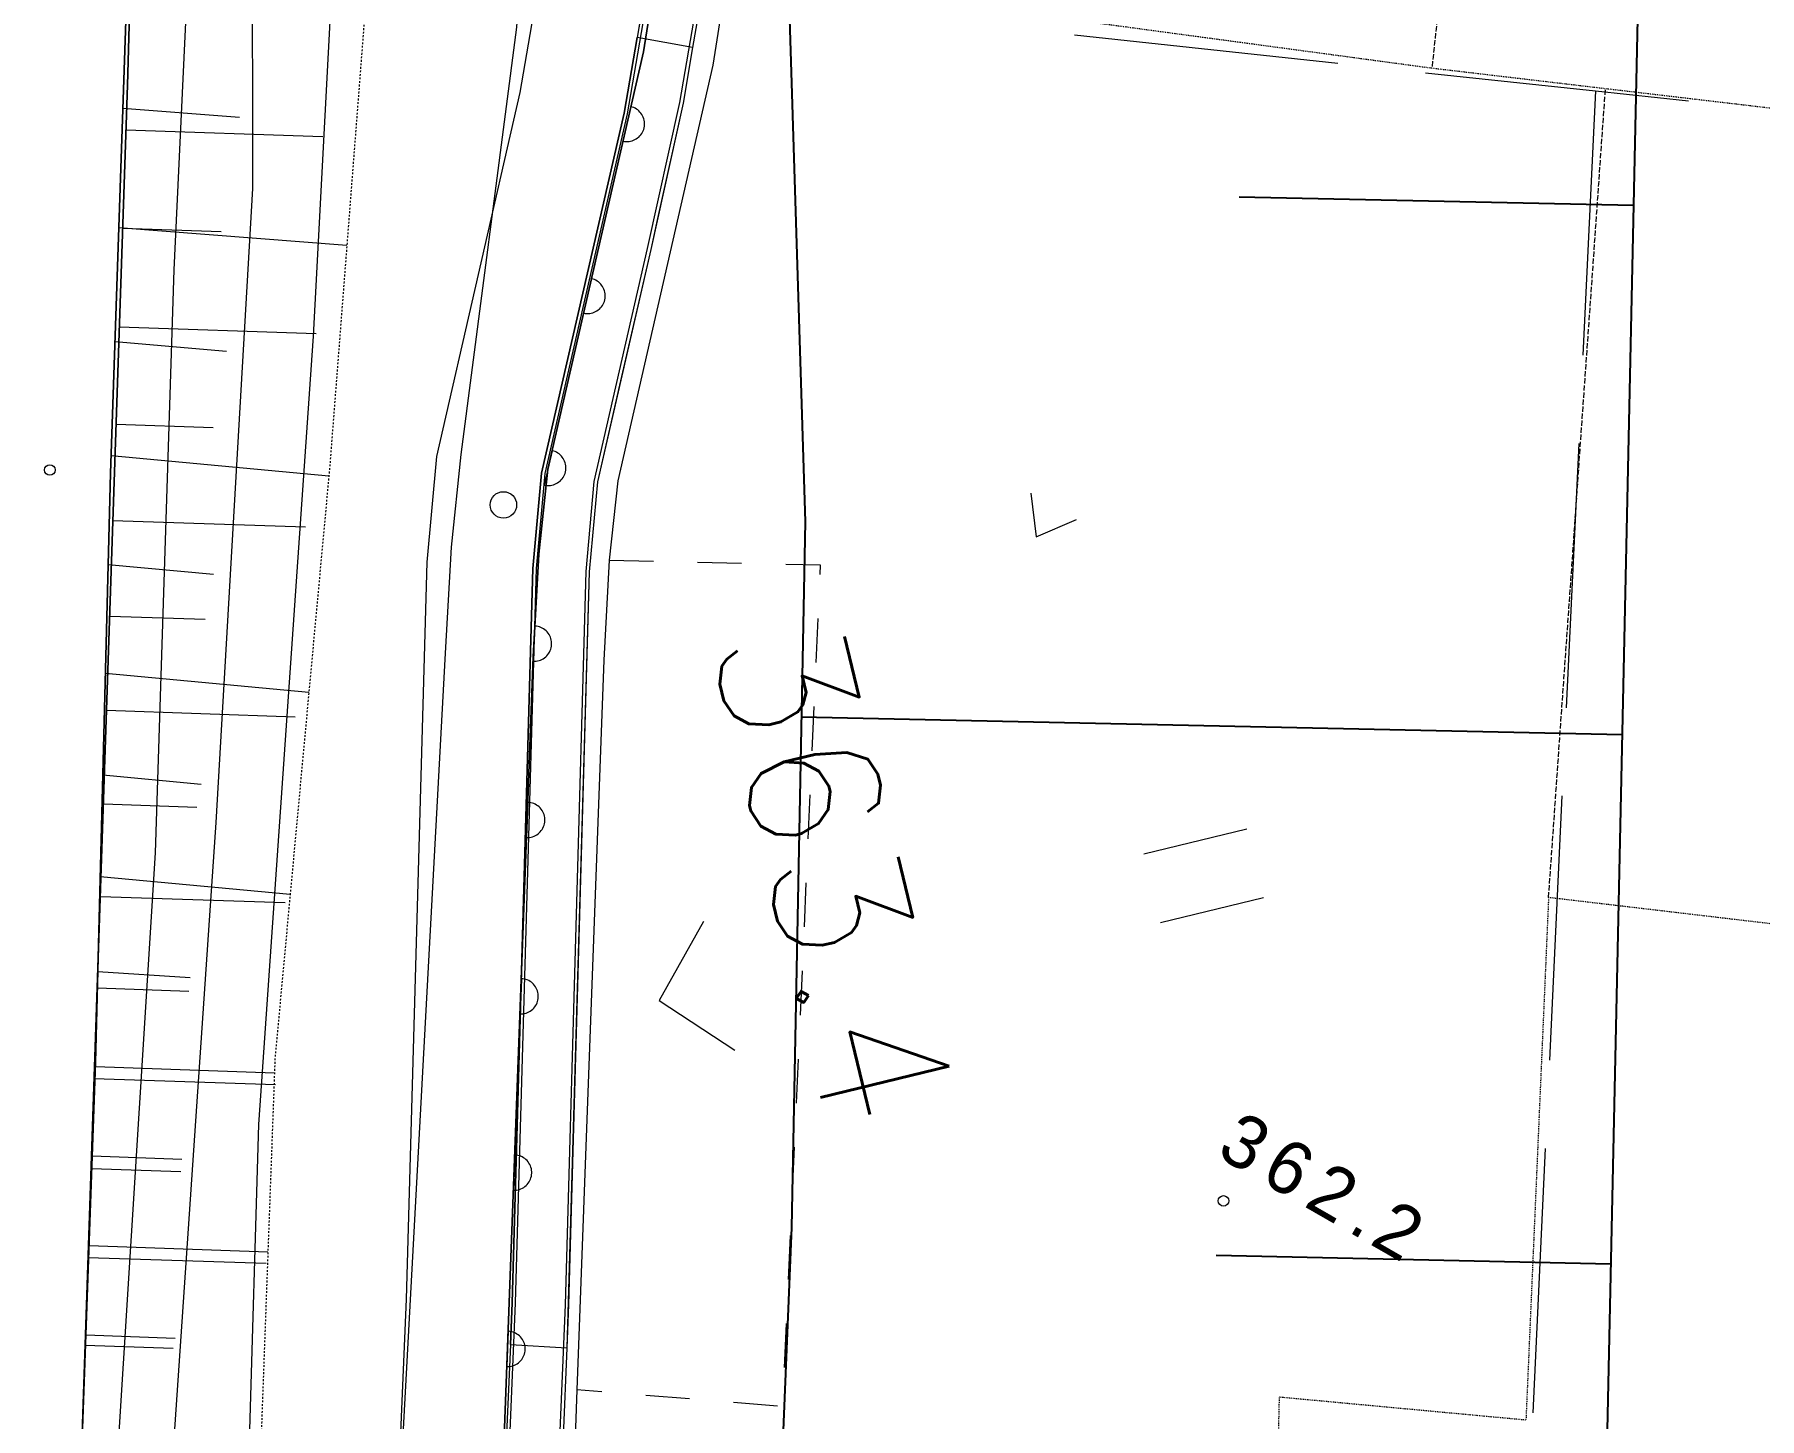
# Model space of a CAD drawing. Header units: millimetres. Extents: x 432273 to 1023813, y -32657 to 705940.
# Drawn here: x 528798 to 577671, y 250141 to 289361 of the extents above; entities that cross this region are included whole.
import ezdxf

# ---------------------------------------------------------------- set-up
doc = ezdxf.new("R2010")
doc.units = ezdxf.units.MM
doc.header["$LTSCALE"] = 100
for name, pattern in [('561019', [1, 0.5, -0.5]), ('56301', [0.5, 0.25, -0.25]), ('56302', [2, 1.5, -0.5])]:
    doc.linetypes.add(name, pattern=pattern)
for name, color, linetype, lineweight in [('D-BGD', 7, 'Continuous', 13), ('D-BYP-STR2', 6, 'Continuous', 25), ('●予備設計_LP横断', 7, 'Continuous', 13)]:
    doc.layers.add(name, color=color, linetype=linetype, lineweight=lineweight)
doc.styles.add('BIGFONT', font='txt', dxfattribs={"height": 0.2, "bigfont": 'BIGFONT'})
doc.styles.add('Style-WORKING', font='WORKING.shx')
doc.linetypes.add('56111', pattern='A,1.25,[30,dgnlstyle-dm500.shx,S=0.004,R=0,X=0,Y=0],1.25', length=2.5)

# ---------------------------------------------------------------- blocks, each defined once
blk = doc.blocks.new('M6313')
at = {"layer": '●予備設計_LP横断', "linetype": 'Continuous', "lineweight": 9, "flags": 128}
blk.add_lwpolyline([(-0.75, 0), (0, -1), (0.75, 0)], dxfattribs=at)
blk = doc.blocks.new('M7312')
at = {"layer": '●予備設計_LP横断', "linetype": 'Continuous', "lineweight": 20}
blk.add_circle((0, -0.001000000003841706), 0.15, dxfattribs=at)
blk = doc.blocks.new('21311212131313131')
at = {"layer": 'D-BGD', "linetype": '56302'}
for p, q in [((2771999.450766239, -1416733.798423318), (2749043.553381398, -1415596.90874011)), ((2724860.597245376, -1418484.099313057), (2748565.8705166, -1420528.282020163))]:
    blk.add_line(p, q, dxfattribs=at)
at = {"layer": 'D-BGD', "linetype": 'Continuous'}
for p, q in [((2749119.816855779, -1415880.34634026, 363199.9803692761), (2756616.908311805, -1416079.902396808, 363152.9803718164)), ((2759116.098861127, -1416146.128694529, 363137.9803726271), (2766612.710125225, -1416346.561914446, 363090.9803751674)), ((2769111.900674548, -1416412.788212174, 363074.9803760322), (2776609.869293961, -1416612.824460661, 363027.9803785726)), ((2779109.059843283, -1416679.050758381, 363012.9803793833), (2786606.151299323, -1416878.606814922, 362965.9803819237)), ((2747839.048414787, -1430671.187099817, 363293.9803641954), (2748485.655520669, -1423198.800655746, 363246.9803667358)), ((2772934.257330319, -1427706.538308083), (2772165.975069501, -1424807.508574637)), ((2771000.665937802, -1428218.991129585), (2770232.383676984, -1425319.961396142)), ((2764524.788803935, -1437597.32927161, 363243.9803668979), (2765774.070327669, -1437626.850546456, 363230.9803676005)), ((2767024.229014777, -1437656.852013241, 363217.9803683032), (2768273.030346555, -1437687.250451463, 363204.9803690058)), ((2769523.189033663, -1437717.251918248, 363191.9803697084), (2770772.470557397, -1437746.773193094, 363178.9803704111)), ((2772021.752081118, -1437776.29446794, 363165.9803711138), (2773271.910768225, -1437806.295934725, 363151.9803718704)), ((2774520.712100018, -1437836.694372947, 363138.9803725731), (2775770.870787111, -1437866.695839735, 363125.9803732758)), ((2777020.152310845, -1437896.217114581, 363112.9803739783), (2778270.310997953, -1437926.218581366, 363099.980374681)), ((2779519.592521673, -1437955.739856212, 363086.9803753836), (2780768.393853466, -1437986.138294431, 363073.9803760863)), ((2782018.552540573, -1438016.139761219, 363060.9803767889), (2783267.834064308, -1438045.661036065, 363047.9803774916)), ((2784517.992751401, -1438075.662502857, 363034.9803781942), (2785767.274275136, -1438105.183777703, 363021.9803788968)), ((2786863.585011675, -1438276.690733366, 363017.9803791131), (2786788.099228074, -1439522.470299779, 363086.9803753836)), ((2762997.180588592, -1441039.623507613, 363323.980362574), (2762999.887639079, -1439789.34333785, 363300.9803638171)), ((2786712.613444475, -1440768.249866195, 363156.9803716002), (2786637.607852802, -1442013.152269226, 363225.9803678708)), ((2748424.142279773, -1441480.982171878), (2748170.652596171, -1443060.250263035)), ((2745351.814910352, -1442636.631067682), (2748170.652596171, -1443060.250263035)), ((2762992.246679573, -1443539.306683752, 363369.9803600877), (2762994.953730046, -1442289.026513996, 363346.9803613308)), ((2786562.205289714, -1443256.697316943, 363314.9803630604), (2786516.027473005, -1443967.882633397, 363509.9803525208)), ((2785272.404956337, -1445877.244431138), (2785337.337037111, -1444277.975676998)), ((2785272.404956337, -1445877.244431138), (2787816.388231208, -1445930.370671408)), ((2753860.473637071, -1457627.183210374), (2754225.826346553, -1451157.902993962)), ((2760327.535215658, -1457708.689897535), (2760769.564760196, -1451531.199371486)), ((2751092.210312655, -1457488.471466086), (2751161.388528334, -1451905.953127096)), ((2756674.728651652, -1457557.649681758), (2756743.906867317, -1451975.131342771)), ((2766498.089408739, -1457741.696041463), (2766911.035759721, -1451970.651543405)), ((2762167.866242749, -1457623.499077321), (2762228.081513885, -1452161.478306973)), ((2767544.475979598, -1457693.959081533), (2767614.10377878, -1452339.694531651)), ((2772259.81277363, -1457768.832072516), (2772645.340627084, -1452380.96899481)), ((2772822.933334789, -1457756.288346225), (2772888.40010882, -1452513.749731197)), ((2777640.956381057, -1457795.358278418), (2777720.832305794, -1452721.093701523)), ((2777984.862835719, -1457823.228219562), (2778050.970504021, -1452683.643905604)), ((2782715.271169594, -1457871.826379451), (2782795.093451346, -1452800.969572264)), ((2783057.411588748, -1457886.839272795), (2783115.388517549, -1452845.407340503)), ((2750479.124183934, -1457584.566855373), (2750665.911486423, -1454276.025930343)), ((2753879.083665253, -1457520.659614214), (2753916.073732796, -1454725.01462784)), ((2757094.004426363, -1457667.93655395), (2757295.849989874, -1454506.243868336)), ((2759430.485183494, -1457584.203705466), (2759465.810840983, -1454833.249093021)), ((2763412.795239712, -1457727.165208745), (2763626.556286079, -1454738.059213475)), ((2764874.130481262, -1457657.160324756), (2764907.791728682, -1454950.896086253)), ((2769378.951091172, -1457755.264056983), (2769578.569642293, -1454965.537163046)), ((2770197.278210374, -1457721.153999502), (2770233.244762135, -1455073.153688123)), ((2774950.390424646, -1457781.503905937), (2775066.735521888, -1455166.563261827)), ((2775417.471638434, -1457785.788568521), (2775455.743494506, -1455196.052184272)), ((2780178.113775324, -1457833.592328938), (2780218.038326941, -1455297.311982911)), ((2780534.710765413, -1457851.064031804), (2780566.516292039, -1455314.789655275)), ((2785250.724662145, -1457910.034752798), (2785290.62240129, -1455375.457719472)), ((2785548.995591341, -1457916.980389355), (2785579.136707897, -1455425.396386769))]:
    blk.add_line(p, q, dxfattribs=at)
at = {"layer": 'D-BGD', "linetype": '56301', "flags": 128}
for points in [[(2745596.846711106, -1441056.152931132), (2746728.31856629, -1436702.715524461), (2748565.8705166, -1420528.282020163), (2750822.098145856, -1397245.760362554), (2753295.612624977, -1373043.614690278)], [(2776192.025511019, -1373518.639170696), (2771999.450766239, -1416733.798423318), (2786818.873462877, -1417066.881275248), (2786314.164987233, -1424069.729911763), (2804293.790184847, -1424132.05814167), (2803828.400138798, -1444690.966463657)]]:
    blk.add_lwpolyline(points, dxfattribs=at)
at = {"layer": 'D-BGD', "linetype": 'Continuous', "flags": 128}
for points, elevation in [([(2686932.185119406, -1453772.937895242), (2703622.55329461, -1454218.215383734), (2721885.791144583, -1454560.067935092), (2737931.671894635, -1454189.673404934), (2752671.729954642, -1453865.968462263), (2770661.295703155, -1454526.558463263), (2788015.971175565, -1455351.463073538), (2804722.024982478, -1455663.962706095), (2820372.176870082, -1455056.410750557)], 363999.9803260367), ([(2828986.921786394, -1456921.207422727), (2805856.104447755, -1456816.057964281), (2789667.373288376, -1456972.586289988), (2771551.848026478, -1456221.380625961), (2755021.5856045, -1456031.336634432), (2738367.033817878, -1455597.686104096), (2718754.138070091, -1455890.726707837), (2696653.362107639, -1455609.575416178), (2678719.958727574, -1454702.701470364), (2663986.898837083, -1453997.362725356), (2654731.582659728, -1454083.630891588), (2639544.177015488, -1454054.137442756), (2629689.090571712, -1453517.939106476), (2623379.066122538, -1452278.690955102), (2622483.147535596, -1454621.227017923), (2605866.772913622, -1452862.090797728), (2590531.490136025, -1450422.545539666), (2574950.710660291, -1447881.667347272), (2557628.654745968, -1444666.858900669), (2542719.856069727, -1441975.130604415), (2525843.264270069, -1437890.368354854), (2509335.430229808, -1433517.261361632), (2493542.717739391, -1428964.479355717)], 364999.9802719873), ([(2819763.668380055, -1443169.001819168), (2817062.646082141, -1443883.795287466), (2813661.463764214, -1446635.59647417), (2805121.516883164, -1446223.1145149), (2796369.612130548, -1446010.389536757), (2784094.697859047, -1445752.381140642), (2763275.46045836, -1445595.932437147), (2760580.681606757, -1445410.093387887), (2750339.910147651, -1443285.590364153), (2744273.680681927, -1442373.611197012), (2740481.170606555, -1442162.55251178), (2735415.215404306, -1441909.884532677), (2728627.886862462, -1441590.422055816), (2724691.068585912, -1441493.030161789), (2719269.63743015, -1441977.172724233), (2709842.412544527, -1443422.880551897), (2704023.398720537, -1444152.22710766), (2696766.690207337, -1444371.555301924), (2677436.566295649, -1444606.208580838)], 361999.9804341352), ([(2677396.086679916, -1443205.742162638), (2696736.902993152, -1442972.382149616), (2699438.076431068, -1442890.392706159), (2702323.376696598, -1442803.177587074), (2703914.756719006, -1442755.487438519), (2709649.716864808, -1442035.988644394), (2719100.810733729, -1440586.247012936), (2724646.600124727, -1440091.520139202), (2728679.105733812, -1440191.133159528), (2735483.830233293, -1440512.138563792), (2740554.73466488, -1440764.095820518), (2744417.788954671, -1440979.571888602), (2749989.555590285, -1441818.09030008), (2754146.648056434, -1442645.989017111), (2760772.508715012, -1444020.516420664), (2763329.310819842, -1444198.084116678), (2784115.510632017, -1444352.40734925), (2796401.597497, -1444610.831847888), (2805172.735754515, -1444823.825618611), (2812338.555988463, -1445170.362501181), (2816960.560326776, -1442479.244368432), (2819684.075121583, -1441773.344016563)], 361999.9804341352), ([(2586337.575913309, -1445380.288124301), (2591770.462811495, -1446174.699662874), (2592310.597432666, -1444457.081765742), (2605362.287230992, -1446076.297536002), (2620558.377477749, -1448624.329825504), (2625893.74045366, -1449573.980150959), (2629732.19112555, -1450065.557022521), (2638268.621699369, -1450272.047159153), (2652788.491669269, -1450729.573381856), (2664931.379941924, -1451420.342813077), (2675771.047357309, -1451499.143966448), (2683597.316130464, -1451511.811611352), (2702966.235152795, -1451533.244123019), (2719894.868447195, -1451589.099333707), (2737159.107126027, -1451429.664022644), (2756824.068312981, -1452057.776011056), (2779186.268619505, -1453142.122942149), (2797791.361045333, -1453305.167124351), (2815815.409732901, -1452655.349653929), (2817769.983218384, -1452252.426510731), (2819896.061750936, -1451486.236246279), (2820356.252051633, -1447505.199176493), (2821533.681725815, -1444152.793622623)], 362999.9803800859)]:
    blk.add_lwpolyline(points, dxfattribs=dict(at, elevation=elevation))
at = {"layer": 'D-BGD', "linetype": 'Continuous', "extrusion": (-0.02069951243898396, 0.00821028830377508, 0.999752029930801), "elevation": 294579.6919526728}
blk.add_lwpolyline([(307178.0867376459, 3086191.307293946), (302535.7398580246, 3084799.195980117), (299993.6097610636, 3084035.780098357)], dxfattribs=at)
at = {"layer": 'D-BGD', "linetype": 'Continuous', "extrusion": (0.01154608302280729, 0.01835116659431506, 0.999764933697646), "elevation": 368695.551662072}
blk.add_lwpolyline([(-3104699.231065616, -245876.0062926893), (-3104179.904868265, -246706.2160234776), (-3104411.937643657, -246844.584311931)], dxfattribs=at)
at = {"layer": 'D-BGD', "linetype": 'Continuous'}
blk.add_lwpolyline([(2773177.540633134, -1440652.611693893), (2775438.509113015, -1441864.129263604), (2776802.006477597, -1439692.060382151)], dxfattribs=at)
at = {"layer": 'D-BGD', "linetype": 'Continuous', "flags": 128}
for points in [[(2827189.6609106, -1458363.321416258), (2809848.735001139, -1458046.420665818), (2792966.655455213, -1458026.311058081), (2777526.805633875, -1457793.638067641), (2760827.258333654, -1457714.988086494), (2744644.344955728, -1457511.02904853), (2726549.503343327, -1457273.903298555), (2713033.407679183, -1457117.352198409), (2700530.361101183, -1456832.498969466), (2688337.195203582, -1456506.3788846), (2675409.184490515, -1455844.099571599)], [(2813260.184974669, -1449719.75264522), (2805010.16211179, -1449321.201033383), (2796298.478695719, -1449109.974024293), (2784051.339032463, -1448851.209947451), (2763157.799102314, -1448695.126649465), (2760157.224071245, -1448488.948316508), (2749793.906096891, -1446338.400141538), (2743956.436439489, -1445460.449555224), (2740317.544741775, -1445258.244766754), (2735264.996651707, -1445006.076110674), (2728516.532091088, -1444688.5085743), (2724791.679339822, -1444595.430754022), (2719643.23060924, -1445055.728245392), (2710270.44724632, -1446493.618126964), (2704263.926120061, -1447246.860450814), (2696832.028854037, -1447471.747202734), (2677523.456186441, -1447704.517976034), (2663956.240172445, -1448307.748191237), (2658258.097927377, -1448435.201882222), (2645791.192008735, -1447792.780703407), (2630327.85869182, -1446736.684703815), (2618087.384316065, -1445457.815014074), (2600441.327978267, -1443011.868486375), (2586730.598644165, -1440751.420465768)], [(2745596.846711106, -1441056.152931132), (2748424.142279773, -1441480.982171878)], [(2748424.097936006, -1441481.276970585), (2750007.104596531, -1441719.393637048), (2754166.431581375, -1442547.375574585), (2760786.068875805, -1443920.776153245), (2763333.05574247, -1444097.530775309), (2784116.540844003, -1444252.647950763), (2785337.330569675, -1444278.283660555)], [(2745351.814910352, -1442636.631067682), (2748170.652596171, -1443060.250263035)], [(2748170.592344035, -1443060.650863084), (2750322.361141393, -1443384.287027178), (2760567.121445967, -1445509.8336553), (2763271.715535736, -1445696.48577851), (2784093.667647061, -1445852.140539129), (2785272.410995236, -1445876.957599922)], [(2748170.652596171, -1443060.250263035), (2750322.361141393, -1443384.287027178), (2760567.121445967, -1445509.8336553), (2763271.715535736, -1445696.48577851), (2784093.667647061, -1445852.140539129), (2785272.404956347, -1445877.244431135)], [(2785337.337037111, -1444277.975676998), (2787854.903059028, -1444331.460626555)], [(2785272.404956318, -1445877.244431127), (2787816.388231208, -1445930.370671408)], [(2675409.184490515, -1455844.099571599), (2688337.195203582, -1456506.3788846), (2700530.361101183, -1456832.498969466), (2713033.407679183, -1457117.352198409), (2726549.503343327, -1457273.903298555), (2744644.344955728, -1457511.02904853), (2760827.258333654, -1457714.988086494), (2777526.805633875, -1457793.638067641), (2792966.655455213, -1458026.311058081), (2809848.735001139, -1458046.420665818), (2827189.6609106, -1458363.321416258), (2831012.699209931, -1458410.712412995)]]:
    blk.add_lwpolyline(points, dxfattribs=at)
at = {"layer": 'D-BGD', "linetype": '561019', "flags": 128}
blk.add_lwpolyline([(2583497.074079784, -1440119.026824066), (2584519.837967604, -1440318.673793466), (2586730.598644165, -1440751.420465768), (2596831.847556538, -1442416.490758807), (2608916.729230169, -1445397.763337147), (2616031.560165679, -1446993.229730359), (2629734.680080442, -1448749.035234702), (2647949.134450873, -1449835.987854428), (2656575.145694572, -1450280.764156368), (2672415.518644008, -1450537.751883507), (2688831.245722634, -1450943.264315151), (2712825.628010157, -1450607.990707128), (2735988.064358688, -1450128.509340903), (2751772.162068261, -1451019.332262398), (2760521.641948942, -1451513.45928644), (2777307.823726927, -1452714.592376741), (2792439.124395952, -1452952.779923957), (2804939.850362155, -1452771.227115988), (2813316.314838955, -1452526.473612186), (2817740.020958394, -1451542.880734579), (2818996.317874108, -1451263.871988229), (2819755.490818656, -1451295.278641242), (2821486.512955412, -1451367.355250354), (2831012.699209931, -1451461.690004046)], dxfattribs=at)
at = {"layer": 'D-BGD', "linetype": '56111'}
for points in [[(2748424.142279773, -1441480.982171878), (2750007.104596531, -1441719.393637048), (2753290.396943036, -1442373.331826647), (2754166.431581375, -1442547.375574585), (2758028.272959664, -1443348.167362439), (2760786.068875805, -1443920.776153245), (2763333.05574247, -1444097.530775309), (2785337.337037111, -1444277.975676998)], [(2785272.410995236, -1445876.957599922), (2784093.667647061, -1445852.140539129), (2763271.715535736, -1445696.48577851), (2760567.121445967, -1445509.8336553), (2750322.361141393, -1443384.287027178), (2748170.592344035, -1443060.650863084)]]:
    blk.add_lwpolyline(points, dxfattribs=at)
at = {"layer": 'D-BGD', "linetype": 'Continuous'}
for points, elevation in [([(2750134.698875471, -1443196.050829012), (2751113.963303655, -1443398.105454317), (2751121.370885919, -1443355.419068643), (2751123.912459346, -1443311.208886638), (2751123.259130215, -1443268.66981089), (2751119.974310922, -1443224.690159323), (2751111.260070368, -1443182.298393504), (2751098.953955797, -1443140.220378626), (2751083.933130595, -1443098.936306617), (2751065.237210864, -1443060.20050424), (2751042.949417131, -1443021.778452802), (2751016.506336925, -1442986.781834379), (2750989.10287285, -1442953.539542703), (2750957.544122303, -1442923.72268404), (2750922.790469185, -1442895.576931629), (2750886.993211684, -1442871.420024681), (2750848.398023042, -1442850.291579298), (2750810.116585334, -1442832.755007925), (2750769.037216485, -1442818.246898131), (2750726.037079866, -1442807.24744185), (2750681.993338866, -1442800.236831028), (2750639.140512188, -1442797.298286152), (2750596.601436443, -1442797.951615301), (2750552.141592945, -1442802.11359796), (2750509.749827111, -1442810.82783851), (2750468.152004168, -1442822.256789701), (2750426.867932173, -1442837.277614914), (2750387.651937858, -1442856.850698018), (2750349.710078347, -1442878.261328378), (2750314.713459932, -1442904.70440858), (2750280.990976307, -1442932.985036039), (2750251.174117662, -1442964.543786578), (2750223.508557179, -1442998.420276328), (2750199.351650216, -1443034.217533828), (2750178.223204847, -1443072.812722474), (2750160.206441539, -1443111.971323559), (2750145.698331752, -1443153.050692405), (2750134.698875471, -1443196.050829012)], 363326.9803624118), ([(2755031.417987852, -1444207.681310827), (2756010.202224109, -1444410.613099508), (2756018.0899983, -1444367.04955045), (2756020.151379799, -1444323.716531826), (2756019.978242596, -1444280.300292701), (2756016.21323139, -1444237.19780451), (2756007.498990822, -1444194.806038699), (2755995.673068193, -1444151.850860437), (2755980.172051049, -1444111.443951815), (2755961.476131318, -1444072.708149439), (2755939.188337584, -1444034.286097996), (2755912.745257379, -1443999.289479563), (2755885.341793289, -1443966.047187894), (2755853.783042757, -1443936.230329235), (2755819.029389638, -1443908.084576824), (2755783.232132138, -1443883.927669869), (2755744.636943496, -1443862.799224486), (2755705.4783424, -1443844.782461174), (2755665.276136938, -1443830.754543325), (2755622.27600032, -1443819.755087041), (2755578.23225932, -1443812.744476216), (2755535.379432641, -1443809.805931347), (2755492.840356897, -1443810.459260485), (2755448.380513383, -1443814.621243144), (2755405.988747564, -1443823.335483701), (2755363.513761248, -1443834.284242954), (2755323.106852626, -1443849.785260098), (2755283.890858312, -1443869.358343205), (2755245.9489988, -1443890.768973574), (2755210.952380371, -1443917.212053772), (2755177.22989676, -1443945.492681234), (2755147.4130381, -1443977.051431773), (2755119.747477632, -1444010.927921516), (2755095.590570685, -1444046.725179016), (2755074.462125301, -1444085.320367662), (2755056.445361993, -1444124.478968746), (2755041.937252191, -1444165.558337596), (2755031.417987852, -1444207.681310827)], 363368.9803601418), ([(2759927.656908306, -1445220.188956022), (2760906.441144562, -1445423.120744699), (2760914.328918753, -1445379.557195642), (2760916.390300253, -1445336.224177021), (2760916.21716305, -1445292.807937893), (2760912.452151843, -1445249.705449709), (2760903.737911275, -1445207.313683886), (2760891.911988646, -1445164.358505628), (2760876.410971502, -1445123.951596999), (2760857.715051771, -1445085.215794623), (2760835.427258037, -1445046.793743184), (2760808.984177832, -1445011.797124758), (2760781.580713742, -1444978.554833082), (2760750.021963196, -1444948.737974419), (2760715.268310077, -1444920.592222008), (2760679.471052577, -1444896.435315057), (2760641.356055877, -1444874.429706297), (2760601.717262839, -1444857.290106369), (2760561.515057391, -1444843.262188513), (2760518.514920773, -1444832.262732232), (2760474.471179773, -1444825.2521214), (2760431.618353095, -1444822.313576535), (2760389.07927735, -1444822.96690568), (2760344.619433837, -1444827.128888339), (2760302.227668018, -1444835.843128889), (2760259.752681702, -1444846.791888142), (2760219.345773065, -1444862.292905293), (2760180.129778751, -1444881.8659884), (2760142.187919254, -1444903.276618758), (2760107.191300825, -1444929.719698963), (2760073.468817214, -1444958.000326418), (2760043.651958554, -1444989.559076961), (2760015.986398085, -1445023.4355667), (2759991.829491123, -1445059.232824208), (2759970.701045739, -1445097.828012853), (2759952.684282446, -1445136.986613938), (2759938.176172645, -1445178.065982787), (2759927.656908306, -1445220.188956022)], 363409.9803579258), ([(2764905.461496664, -1445604.726061718), (2765904.85476668, -1445638.813944379), (2765905.161821419, -1445594.520541874), (2765900.039454883, -1445551.815025121), (2765892.682569644, -1445509.026287868), (2765881.253618446, -1445467.428464925), (2765865.752601302, -1445427.021556299), (2765846.659710141, -1445386.928398601), (2765825.249079765, -1445348.986539104), (2765799.683162962, -1445314.470112613), (2765771.882727426, -1445279.870465622), (2765739.446813507, -1445249.573415024), (2765706.447487148, -1445222.38804649), (2765669.773066276, -1445197.750947597), (2765632.535232934, -1445176.225530779), (2765592.499468466, -1445157.728575525), (2765551.42009963, -1445143.22046573), (2765509.297126399, -1445132.701201395), (2765466.610740715, -1445125.293619125), (2765422.880750664, -1445121.874882318), (2765378.984319589, -1445122.925182897), (2765335.401639463, -1445127.567357498), (2765292.612902214, -1445134.924242733), (2765251.015079271, -1445146.353193928), (2765210.608170634, -1445161.854211068), (2765170.515012946, -1445180.947102237), (2765132.573153435, -1445202.357732602), (2765098.056726963, -1445227.923649423), (2765064.334243352, -1445256.204276886), (2765033.640221304, -1445287.282835483), (2765005.974660836, -1445321.159325229), (2764981.817753874, -1445356.956582729), (2764959.812145117, -1445395.071579433), (2764941.315189867, -1445435.107343901), (2764927.684243468, -1445476.666904693), (2764916.768007684, -1445517.432522602), (2764908.880233464, -1445560.996071656), (2764905.461496664, -1445604.726061718)], 363334.9803619793), ([(2769905.174123346, -1445701.426358012), (2770904.752965454, -1445718.515254468), (2770902.82550149, -1445674.138631459), (2770898.183326896, -1445630.555951329), (2770889.469086342, -1445588.164185514), (2770877.162971771, -1445546.086170629), (2770861.181762685, -1445506.55642538), (2770841.608679581, -1445467.340431073), (2770818.840693905, -1445429.795543007), (2770793.274777073, -1445395.279116523), (2770764.116986237, -1445361.076440966), (2770732.078043763, -1445332.136745679), (2770698.201554003, -1445304.471185218), (2770661.92410456, -1445281.191441633), (2770623.328915933, -1445260.062996253), (2770583.690122895, -1445242.923396321), (2770541.253398716, -1445228.812257965), (2770499.52739693, -1445219.650348945), (2770456.84101126, -1445212.242766682), (2770412.630829252, -1445209.701193247), (2770368.734398192, -1445210.751493831), (2770325.548689497, -1445216.751023747), (2770283.63711562, -1445224.588100928), (2770241.559100735, -1445236.894215492), (2770200.672000171, -1445253.272396019), (2770161.456005856, -1445272.845479123), (2770124.391309733, -1445294.736301434), (2770090.27185469, -1445321.659573578), (2770056.549371065, -1445349.940201029), (2770027.129483851, -1445382.856306891), (2769999.463923382, -1445416.732796637), (2769976.184179793, -1445453.010246076), (2769955.055734424, -1445491.605434721), (2769937.916134489, -1445531.244227748), (2769924.285188075, -1445572.803788537), (2769913.765923736, -1445614.926761771), (2769907.235504846, -1445658.093339384), (2769905.174123346, -1445701.426358012)], 363368.9803601418), ([(2774904.11193825, -1445782.881994857), (2775904.170972285, -1445799.093727945), (2775902.243508322, -1445754.717104939), (2775897.121141786, -1445712.011588183), (2775889.28406462, -1445670.100014306), (2775876.977950048, -1445628.021999424), (2775860.119577575, -1445588.012062233), (2775841.026686413, -1445547.918904542), (2775818.258700737, -1445510.374016476), (2775792.212591962, -1445476.734753369), (2775763.931964514, -1445443.012269754), (2775731.015858653, -1445413.592382529), (2775697.139368907, -1445385.926822064), (2775660.86191945, -1445362.647078486), (2775622.266730822, -1445341.518633106), (2775582.627937799, -1445324.379033174), (2775540.191213619, -1445310.267894822), (2775498.945403761, -1445300.228822418), (2775455.778826164, -1445293.698403531), (2775411.568644156, -1445291.156830101), (2775367.672213081, -1445292.207130677), (2775324.486504386, -1445298.206660604), (2775282.574930524, -1445306.04373777), (2775240.496915639, -1445318.349852341), (2775200.486978448, -1445335.208224815), (2775160.393820745, -1445354.301115976), (2775123.329124636, -1445376.191938276), (2775089.20966958, -1445403.11521042), (2775055.487185969, -1445431.395837883), (2775026.06729874, -1445464.311943741), (2774998.881930213, -1445497.311270107), (2774975.121994697, -1445534.465882929), (2774953.993549313, -1445573.061071567), (2774936.853949378, -1445612.699864601), (2774923.223002964, -1445654.259425386), (2774912.703738625, -1445696.382398621), (2774906.653511677, -1445738.67181286), (2774904.11193825, -1445782.881994857)], 363410.9803578717), ([(2779903.049753154, -1445864.337631711), (2780903.108787189, -1445880.549364791), (2780902.058486613, -1445836.652933724), (2780896.05895669, -1445793.467225039), (2780888.221879509, -1445751.555651159), (2780875.915764938, -1445709.477636277), (2780859.537584421, -1445668.590535703), (2780839.964501303, -1445629.374541395), (2780818.073679014, -1445592.309845268), (2780791.150406866, -1445558.190390222), (2780762.869779403, -1445524.467906607), (2780729.953673542, -1445495.048019382), (2780696.077183796, -1445467.382458914), (2780659.799734354, -1445444.102715339), (2780621.204545712, -1445422.974269955), (2780581.565752688, -1445405.834670028), (2780540.006191896, -1445392.20372361), (2780497.883218651, -1445381.684459271), (2780454.716641053, -1445375.154040385), (2780411.383622433, -1445373.092658893), (2780367.487191358, -1445374.142959472), (2780323.904511232, -1445378.78513407), (2780281.512745413, -1445387.499374623), (2780239.434730528, -1445399.805489198), (2780199.424793337, -1445416.663861664), (2780160.688990965, -1445435.359781384), (2780122.266939525, -1445457.647575129), (2780088.147484469, -1445484.570847273), (2780054.425000872, -1445512.851474732), (2780025.005113644, -1445545.767580597), (2779997.819745117, -1445578.766906952), (2779974.0598096, -1445615.921519775), (2779953.411556159, -1445653.639545048), (2779935.791764282, -1445694.155501451), (2779922.160817853, -1445735.715062239), (2779912.998908844, -1445777.441064036), (2779905.591326581, -1445820.12744971), (2779903.049753154, -1445864.337631711)], 363452.9803556016), ([(2784901.987568043, -1445945.793268564), (2785902.046602079, -1445962.00500164), (2785900.996301488, -1445918.108570577), (2785894.996771594, -1445874.922861882), (2785887.159694413, -1445833.011288009), (2785874.853579842, -1445790.933273123), (2785858.47539931, -1445750.046172556), (2785838.902316206, -1445710.830178241), (2785817.011493903, -1445673.765482121), (2785790.568413698, -1445638.768863688), (2785761.807594308, -1445605.923543457), (2785728.891488431, -1445576.503656235), (2785696.372354015, -1445548.441124321), (2785659.2177412, -1445524.681188812), (2785620.142360616, -1445504.429906801), (2785580.98375952, -1445486.413143501), (2785539.424198728, -1445472.782197083), (2785496.821033555, -1445463.140096117), (2785454.53161933, -1445457.089869173), (2785410.321437322, -1445454.548295738), (2785366.425006248, -1445455.598596322), (2785322.842326122, -1445460.240770919), (2785280.450560302, -1445468.955011476), (2785238.372545432, -1445481.261126044), (2785198.842800169, -1445497.242335134), (2785159.626805854, -1445516.815418238), (2785122.081917803, -1445539.583403925), (2785087.085299359, -1445566.026484123), (2785053.362815762, -1445594.307111582), (2785024.423120475, -1445626.346054067), (2784996.757560007, -1445660.222543806), (2784973.477816432, -1445696.499993248), (2784952.349371049, -1445735.095181894), (2784934.729579186, -1445775.611138301), (2784921.098632757, -1445817.170699085), (2784911.936723734, -1445858.896700886), (2784904.529141485, -1445901.583086559), (2784901.987568043, -1445945.793268564)], 363494.9803533315)]:
    blk.add_lwpolyline(points, close=True, dxfattribs=dict(at, elevation=elevation))
for points in [[(2681641.436886236, -1442577.105833398, 363219.9803681951), (2694985.15798721, -1442255.099745735, 363319.9803627901), (2698149.594213993, -1442243.171452205, 363269.9803654926), (2705215.40825407, -1442018.52384196, 363159.980371438), (2716879.968898943, -1440640.478106691, 363249.9803665736), (2722124.487583559, -1439931.802765523, 363169.9803708976), (2724400.941766716, -1439730.169962097, 363129.9803730595), (2727194.281448775, -1439708.896102513, 363089.9803752215), (2745404.776624627, -1440409.488386986, 363359.9803606282), (2746980.657544937, -1440633.762886513, 363339.9803617092), (2748913.229251736, -1440893.697853464, 363309.9803633307), (2760739.543820692, -1443343.52804112, 363409.9803579258), (2762992.246679573, -1443539.306683752, 363369.9803600877), (2765834.88734422, -1443636.225088479, 363329.9803622497), (2786516.027473005, -1443967.882633397, 363509.9803525208), (2788403.459222352, -1443997.899401182, 363519.9803519803), (2791089.042683937, -1443986.038069639, 363479.9803541423)], [(2583207.932507784, -1437188.166674967, 362839.9803887338), (2607108.7213935, -1441072.24021428, 363029.9803784644), (2615464.482145112, -1442260.581310884, 362899.9803854909), (2622476.776790665, -1443112.472389597, 362799.9803908958), (2626123.652875486, -1443364.64966335, 363009.9803795454), (2651573.481659453, -1445189.627606082, 363019.980379005), (2655596.447519162, -1445317.079324081, 363109.9803741405), (2662549.703419358, -1445110.615875665, 363279.9803649522), (2679896.092224638, -1444619.939950955, 363209.9803687356), (2695018.015755214, -1444256.75404502, 363319.9803627901), (2698187.25390139, -1444236.05411771, 363269.9803654926), (2705364.793876307, -1444015.567532604, 363159.980371438), (2717128.33910788, -1442623.307349872, 363249.9803665736), (2722345.710686122, -1441922.571437468, 363169.9803708976), (2724500.83509561, -1441734.320876471, 363129.9803730595), (2727155.301736454, -1441716.825420497, 363089.9803752215), (2745222.954156711, -1442407.6225554, 363359.9803606282), (2748571.020760636, -1442872.433033505, 363309.9803633307), (2760450.797337316, -1445328.729550607, 363409.9803579258), (2762868.688138774, -1445535.135547854, 363369.9803600877), (2765778.364364339, -1445634.550567656, 363329.9803622497), (2788400.398250179, -1446002.69120982, 363519.9803519803), (2791054.864891009, -1445985.195753847, 363479.9803541423)], [(2583207.932507784, -1437188.166674967, 362839.9803887338), (2607108.7213935, -1441072.24021428, 363029.9803784644), (2615464.482145112, -1442260.581310884, 362899.9803854909), (2622476.776790665, -1443112.472389597, 362799.9803908958), (2626123.652875486, -1443364.64966335, 363009.9803795454), (2651573.481659453, -1445189.627606082, 363019.980379005), (2655596.447519162, -1445317.079324081, 363109.9803741405), (2662549.703419358, -1445110.615875665, 363279.9803649522), (2679896.092224638, -1444619.939950955, 363209.9803687356), (2695018.015755214, -1444256.75404502, 363319.9803627901), (2698187.25390139, -1444236.05411771, 363269.9803654926), (2705364.793876307, -1444015.567532604, 363159.980371438), (2717128.33910788, -1442623.307349872, 363249.9803665736), (2722345.710686122, -1441922.571437468, 363169.9803708976), (2724500.83509561, -1441734.320876471, 363129.9803730595), (2727155.301736454, -1441716.825420497, 363089.9803752215), (2745222.954156711, -1442407.6225554, 363359.9803606282), (2748571.020760636, -1442872.433033505, 363309.9803633307), (2760450.797337316, -1445328.729550607, 363409.9803579258), (2762868.688138774, -1445535.135547854, 363369.9803600877), (2765778.364364339, -1445634.550567656, 363329.9803622497), (2788400.398250179, -1446002.69120982, 363519.9803519803), (2791054.864891009, -1445985.195753847, 363479.9803541423)], [(2817149.030891906, -1443967.566780704, 363509.9803525208), (2813572.280065743, -1446398.667664207, 363559.9803498183), (2791054.864891009, -1445985.195753847, 363479.9803541423), (2788400.398250179, -1446002.69120982, 363519.9803519803), (2765778.364364339, -1445634.550567656, 363329.9803622497), (2762868.688138774, -1445535.135547854, 363369.9803600877), (2760450.797337316, -1445328.729550607, 363409.9803579258), (2748571.020760636, -1442872.433033505, 363309.9803633307), (2745222.954156711, -1442407.6225554, 363359.9803606282), (2727155.301736454, -1441716.825420497, 363089.9803752215), (2724500.83509561, -1441734.320876471, 363129.9803730595), (2722345.710686122, -1441922.571437468, 363169.9803708976), (2717128.33910788, -1442623.307349872, 363249.9803665736), (2705364.793876307, -1444015.567532604, 363159.980371438), (2698187.25390139, -1444236.05411771, 363269.9803654926), (2695018.015755214, -1444256.75404502, 363319.9803627901), (2679896.092224638, -1444619.939950955, 363209.9803687356)], [(2813527.800152956, -1449395.419333328, 363559.9803498183), (2790996.811425041, -1448985.917137337, 363479.9803541423), (2788253.155347081, -1448874.784285161, 363509.9803525208), (2765725.8780608, -1448125.302365215, 363329.9803622497), (2762718.049453576, -1448017.75660589, 363369.9803600877), (2760090.280335605, -1447799.058843999, 363409.9803579258), (2747944.609432821, -1446474.044812103, 363329.9803622497), (2744545.003503959, -1446311.630907747, 363379.9803595472), (2727078.174516825, -1445710.338869498, 363109.9803741405), (2724590.560228612, -1445693.771306129, 363149.9803719786), (2722380.692022872, -1445669.646935529, 363179.9803703571), (2717212.104881725, -1445781.468557952, 363259.9803660331), (2705359.752834561, -1446794.501456456, 363169.9803708976), (2698232.919979525, -1446734.936654781, 363269.9803654926), (2695054.910199561, -1446750.834662684, 363319.9803627901), (2679955.331855968, -1447114.852773642, 363209.9803687356)], [(2831012.699209931, -1458098.418852928, 366391.7009862124), (2826446.120985657, -1457972.240473561, 366389.9801968586), (2792271.950670828, -1458006.255874463, 366449.9801936157), (2749817.702450314, -1457463.380966479, 366559.9801876702), (2707175.538478729, -1457159.645474947, 366659.9801822653), (2673222.572116084, -1456060.713980585, 366369.9801979396), (2663631.235402868, -1455484.215868413, 366509.9801903727), (2633029.157493952, -1455615.465333578, 366339.9801995612), (2629159.910442007, -1454124.316316118, 366479.9801919942), (2624639.515458567, -1452573.114612698, 366199.980207128), (2621279.472749525, -1451588.730709837, 365789.9802292883), (2605031.106889544, -1447470.530070246, 364589.9802941475), (2593155.424376009, -1444423.654853099, 364049.9803233341), (2588049.443922694, -1442734.287964702, 363589.9803481969), (2585098.272219334, -1441586.122256585, 363159.980371438), (2583996.757804348, -1440641.100687573, 362899.9803854909), (2583734.823617419, -1440224.098942372, 363109.9803741405), (2583698.005710253, -1439770.728873498, 362839.9803887338)], [(2633029.157493952, -1455615.465333578, 366339.9801995612), (2663631.235402868, -1455484.215868413, 366509.9801903727), (2673222.572116084, -1456060.713980585, 366369.9801979396), (2707175.538478729, -1457159.645474947, 366659.9801822653), (2749817.702450314, -1457463.380966479, 366559.9801876702), (2792271.950670828, -1458006.255874463, 366449.9801936157)]]:
    blk.add_polyline3d(points, dxfattribs=at)
blk.add_circle((2761492.000793592, -1446571.345773964, 363389.9803590067), 374.999979731494, dxfattribs=at)
at = {"layer": 'D-BYP-STR2'}
for p, q in [((2752329.324041843, -1425914.359339476), (2752336.660706282, -1414735.162385583)), ((2767321.390770912, -1438007.554674864), (2767336.657476187, -1414745.006557822)), ((2782329.317581654, -1425934.047683835), (2782336.654245853, -1414754.850729942))]:
    blk.add_line(p, q, dxfattribs=at)
at = {"layer": 'D-BYP-STR2', "flags": 128}
blk.add_lwpolyline([(2582191.080279589, -1230854.904220343), (2582874.095004797, -1263654.853242993, -0.0787115281501115), (2578920.600082874, -1292485.444173932), (2557630.97196722, -1362958.742178082, 0.4549504242851225), (2584484.127052546, -1405738.0356704), (2632863.369709253, -1413362.972510695, 0.03893601905691466), (2649451.532954693, -1414667.641109943), (2831012.699209931, -1414786.795761445)], format="xyb", dxfattribs=at)
at = {"layer": 'D-BYP-STR2', "linetype": 'Continuous', "flags": 128}
blk.add_lwpolyline([(2573926.923117161, -1428882.582395911), (2597776.443613529, -1429927.411401629), (2617146.786502361, -1435488.913030267), (2639430.421679735, -1438253.328076601), (2661804.736581802, -1436594.748249173), (2681790.146493196, -1436913.869025946), (2701804.727967739, -1439026.999375105), (2721788.759695053, -1439040.119699717), (2741788.755388021, -1439053.245262623), (2761789.440173149, -1438016.371051669), (2781789.46539855, -1437984.496624231), (2801804.706432819, -1438392.627189994), (2821789.197554827, -1438405.747665167), (2831012.699209931, -1438411.80084903)], dxfattribs=at)
at = {"layer": 'D-BGD', "linetype": 'Continuous', "lineweight": 20, "xscale": 1000, "yscale": 1000, "zscale": 1000, "rotation": 61.30205960440028}
for p in [(2780785.145016193, -1425760.416915298, 362172.9804247849), (2760768.921718836, -1459437.571471453, 365507.9802445301)]:
    blk.add_blockref('M7312', p, dxfattribs=at)
at = {"layer": 'D-BGD', "linetype": 'Continuous', "lineweight": 9, "xscale": 1000, "yscale": 1000, "zscale": 1000, "rotation": 61.30205960440028}
blk.add_blockref('M6313', (2761209.122984886, -1430982.973750114), dxfattribs=at)
at = {"layer": 'D-BGD', "linetype": 'Continuous', "style": 'BIGFONT'}
blk.add_text('363.4', height=3749.999797314832, rotation=14.86235643054619, dxfattribs=at).set_placement((2765201.834596058, -1440663.020046924))
at = {"layer": 'D-BGD', "linetype": 'Continuous', "insert": (2779515.437020618, -1426042.286959826), "char_height": 1499.999918925975, "attachment_point": 7, "rotation": 61.302059604400284, "line_spacing_factor": 0.7228915662650602, "style": 'Style-WORKING'}
blk.add_mtext('\\T1.284;362.2', dxfattribs=at)

msp = doc.modelspace()

# ---------------------------------------------------------------- block references
at = {"layer": 'D-BGD', "linetype": '56301', "rotation": 268.807065034117}
msp.add_blockref('21311212131313131', (2045832.052429549, 3006806.859927195, 354000.0000000001), dxfattribs=at)

doc.saveas('drawing.dxf')
